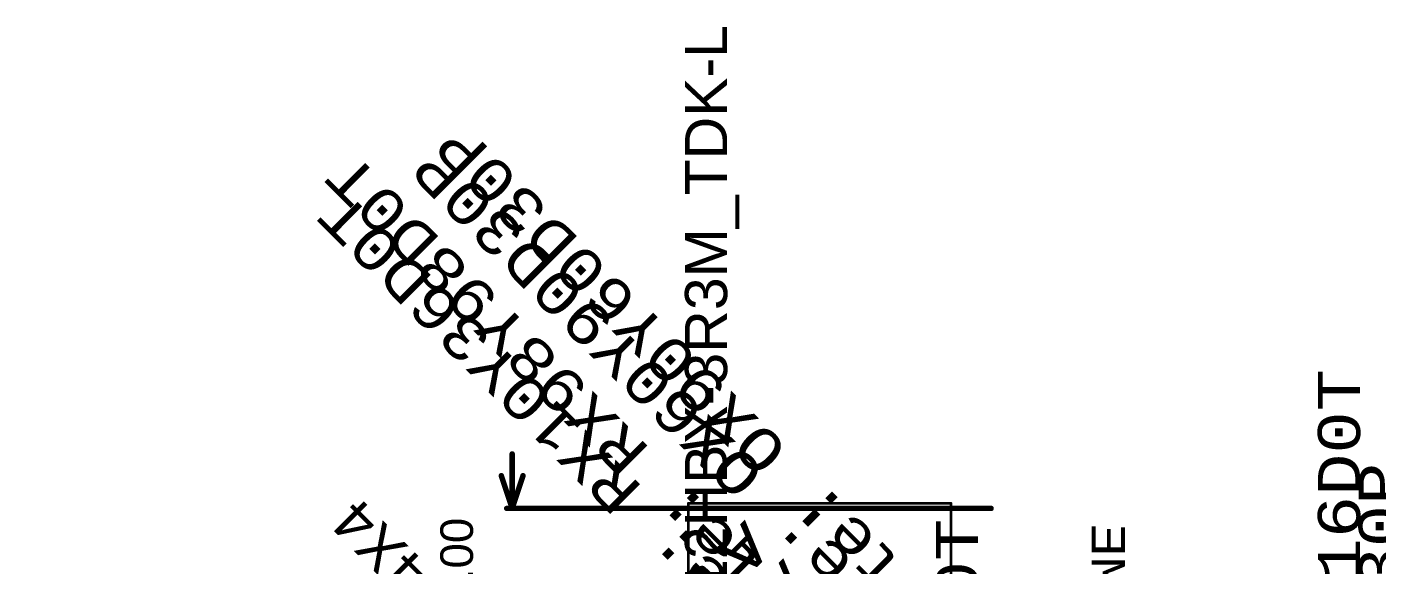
# Model space of a CAD drawing. Header units: inches. Extents: x -2.12 to 4.45, y -3.15 to 1.57.
# Drawn here: x 0.141 to 2.622, y 0.366 to 1.353 of the extents above; entities that cross this region are included whole.
import ezdxf

# ---------------------------------------------------------------- set-up
doc = ezdxf.new("R2010")
doc.units = ezdxf.units.IN
doc.header["$MEASUREMENT"] = 0
for name, color, linetype in [('Bottom', 5, 'Continuous'), ('Bottom 3D Body', 56, 'Continuous'), ('Bottom Paste', 16, 'Continuous'), ('Bottom Solder', 6, 'Continuous'), ('bPlace', 56, 'Continuous'), ('Measures', 56, 'Continuous'), ('tDocu', 76, 'Continuous'), ('Top Value', 56, 'Continuous')]:
    doc.layers.add(name, color=color, linetype=linetype)
doc.styles.add('Arial', font='', dxfattribs={"height": 0.2})
doc.styles.add('Courier New', font='', dxfattribs={"height": 0.2})
doc.styles.get('Arial').set_extended_font_data('Arial')
doc.styles.get('Courier New').set_extended_font_data('Courier New')

# ---------------------------------------------------------------- blocks, each defined once
blk = doc.blocks.new('SOD323_NEX_L_8')
at = {"layer": 'Measures', "style": 'Courier New'}
for s, p in [('Default Padstyle: RX41p5Y16D0T', (-0.644, -0.333)), ('Alt 1 Padstyle: OX60Y90D30P', (-0.583, -0.408))]:
    blk.add_text(s, height=0.0775, dxfattribs=at).set_placement(p)
blk = doc.blocks.new('SMD3225_3_2X2_5X0_7_MTC_L_43')
at = {"layer": 'Measures', "style": 'Courier New'}
for s, p in [('Alternate 1 Padstyle: OX60Y90D30P', (-0.712, -0.515)), ('Alternate 2 Padstyle: OX90Y60D30P', (-0.712, -0.615))]:
    blk.add_text(s, height=0.0775, dxfattribs=at).set_placement(p)
blk = doc.blocks.new('SQFN24_4X4_45')
at = {"layer": 'Measures', "style": 'Courier New'}
for s, p in [('Default Padstyle: RX10Y36D0T', (-0.599, -0.406)), ('Heat Tab Padstyle: RX98Y98D0T', (-0.636, -0.466)), ('Alt 1 Padstyle: OX60Y90D30P', (-0.583, -0.586)), ('Alt 2 Padstyle: OX90Y60D30P', (-0.583, -0.646))]:
    blk.add_text(s, height=0.0775, dxfattribs=at).set_placement(p)
blk = doc.blocks.new('WIFI_RTL8188EUS_B_48')
at = {"layer": 'bPlace', "const_width": 0.005}
for points in [[(-0.2413, -0.8268), (-0.2413, -0.9842)], [(0.2413, -0.8268), (0.2413, -0.9842)], [(0.2413, -0.9842), (-0.2413, -0.9842)]]:
    blk.add_lwpolyline(points, dxfattribs=at)
at = {"layer": 'bPlace', "const_width": 0.0025}
for points in [[(-0.2426, -0.9842, 1), (-0.2401, -0.9842, 1)], [(-0.2426, -0.9842, 1), (-0.2401, -0.9842, 1)], [(0.2401, -0.9842, 1), (0.2426, -0.9842, 1)], [(0.2401, -0.9842, 1), (0.2426, -0.9842, 1)]]:
    blk.add_lwpolyline(points, format="xyb", close=True, dxfattribs=at)
blk = doc.blocks.new('TP11R_B_81')
at = {"layer": 'Bottom'}
h = blk.add_hatch(color=5, dxfattribs=at)
edge = h.paths.add_edge_path()
edge.add_arc((0, 0), 0.0217, 0, 360)
at = {"layer": 'Bottom Paste'}
h = blk.add_hatch(color=16, dxfattribs=at)
edge = h.paths.add_edge_path()
edge.add_arc((0, 0), 0.0217, 0, 360)
at = {"layer": 'Bottom Solder'}
h = blk.add_hatch(color=6, dxfattribs=at)
edge = h.paths.add_edge_path()
edge.add_arc((0, 0), 0.0257, 0, 360)
at = {"layer": 'Bottom 3D Body', "style": 'Courier New', "text_generation_flag": 2}
blk.add_text('>TP_SIGNAL_NAME', height=0.061024, rotation=180, dxfattribs=at).set_placement((0, 0.075))
blk = doc.blocks.new('IND_VLS3012HBX_3R3M_TDK_L_94')
at = {"layer": 'Measures', "style": 'Courier New'}
blk.add_text('Default Padstyle: RX46Y120D0T', height=0.0775, dxfattribs=at).set_placement((-0.621, -0.336))

msp = doc.modelspace()

# ---------------------------------------------------------------- linework, layer by layer
at = {"layer": 'tDocu', "const_width": 0.01}
for points in [[(1.0328, 0.46939), (1.0328, 0.56939)], [(1.0128, 0.52939), (1.0328, 0.46939)], [(1.0328, 0.46939), (1.0528, 0.52939)], [(1.0228, 0.46939), (1.9128, 0.46939)]]:
    msp.add_lwpolyline(points, dxfattribs=at)
at = {"layer": 'tDocu', "const_width": 0.005}
for points in [[(1.0303, 0.56939, 1), (1.0353, 0.56939, 1)], [(1.0103, 0.52939, 1), (1.0153, 0.52939, 1)], [(1.0503, 0.52939, 1), (1.0553, 0.52939, 1)], [(1.0203, 0.46939, 1), (1.0253, 0.46939, 1)], [(1.0303, 0.46939, 1), (1.0353, 0.46939, 1)], [(1.0303, 0.46939, 1), (1.0353, 0.46939, 1)], [(1.0303, 0.46939, 1), (1.0353, 0.46939, 1)], [(1.9103, 0.46939, 1), (1.9153, 0.46939, 1)]]:
    msp.add_lwpolyline(points, format="xyb", close=True, dxfattribs=at)

# ---------------------------------------------------------------- block references
for name, p, rotation in [('SQFN24_4X4_45', (1.5528, -0.34561), 135), ('SOD323_NEX_L_8', (2.2578, -0.96061), 90), ('WIFI_RTL8188EUS_B_48', (1.5978, -0.50561), 180), ('SMD3225_3_2X2_5X0_7_MTC_L_43', (1.3918, -0.48961), 225), ('IND_VLS3012HBX_3R3M_TDK_L_94', (1.5528, -1.18061), 90), ('TP11R_B_81', (2.1728, -0.47561), 90)]:
    msp.add_blockref(name, p, dxfattribs=dict(rotation=rotation))

# ---------------------------------------------------------------- texts
at = {"layer": 'tDocu', "style": 'Arial'}
msp.add_text('195.00', height=0.06, rotation=90, dxfattribs=at).set_placement((0.960819, 0.195942))
at = {"layer": 'Top Value', "style": 'Arial'}
for s, rotation, p in [('VLS3012HBX-3R3MIND_VLS3012HBX-3R3M_TDK-L', 90, (1.4278, -1.24861)), ('USB2422/MJ_SQFN-4X4', 135, (1.61856, -0.37602))]:
    msp.add_text(s, height=0.0775, rotation=rotation, dxfattribs=at).set_placement(p)

doc.saveas('drawing.dxf')
